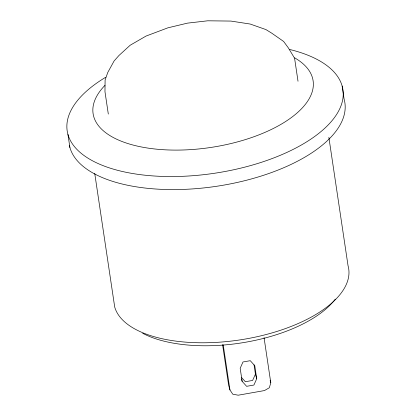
<?xml version="1.0" encoding="UTF-8"?>
<svg xmlns="http://www.w3.org/2000/svg" width="416" height="416" viewBox="0 0 416 416"><rect width="100%" height="100%" fill="white"/><g stroke="black" fill="none" stroke-linecap="round" stroke-linejoin="round"><path stroke-width="0.62" d="M264.046 337.636L270.79 382.756L269.344 387.743L264.472 390.567L238.222 395.2L232.778 394.202L229.954 389.964L228.66 385.367L222.581 344.692M254.036 364.827L255.429 374.145L252.626 380.437L245.331 381.727L241.66 377.629M242.133 381.316L240.183 368.274L242.986 361.982L250.276 360.693L254.769 365.7L256.719 378.742L253.916 385.034L246.626 386.324L242.133 381.316L241.488 379.018M270.145 380.458L270.79 382.756M255.429 374.145L256.719 378.742M342.15 86.05L344.1 99.091A139.402 63.721 -8.5 0 1 222.284 185.375A139.402 63.721 -8.5 0 1 69.441 145.631M328.864 137.363L348.052 265.762A118.638 54.231 -8.5 0 1 246.126 338.894A118.638 54.231 -8.5 0 1 114.691 306.951L94.734 173.42M298.017 81.245L294.58 58.224L288.246 47.746L283.634 41.46L271.762 33.181L265.923 29.578L250.208 24.045L230.927 21.076L207.719 20.8L187.476 23.135L167.898 27.83L146.058 36.057L130.187 45.23L118.919 55.526L114.072 61.012L107.754 72.504L105.102 80.075L104.972 91.692L108.316 114.067M223.21 344.843L229.954 389.964M67.948 134.446L69.898 147.493M335.275 299.151A111.223 50.84 -8.5 0 1 246.303 342.108A111.223 50.84 -8.5 0 1 142.641 333.258M294.627 57.834A111.223 50.84 -8.5 0 1 279.068 125.434A111.223 50.84 -8.5 0 1 137.067 146.042A111.223 50.84 -8.5 0 1 104.972 85.358M289.734 49.488A139.402 63.721 -8.5 0 1 311.137 138.954A139.402 63.721 -8.5 0 1 112.731 168.943A139.402 63.721 -8.5 0 1 105.612 77.314"/></g></svg>
